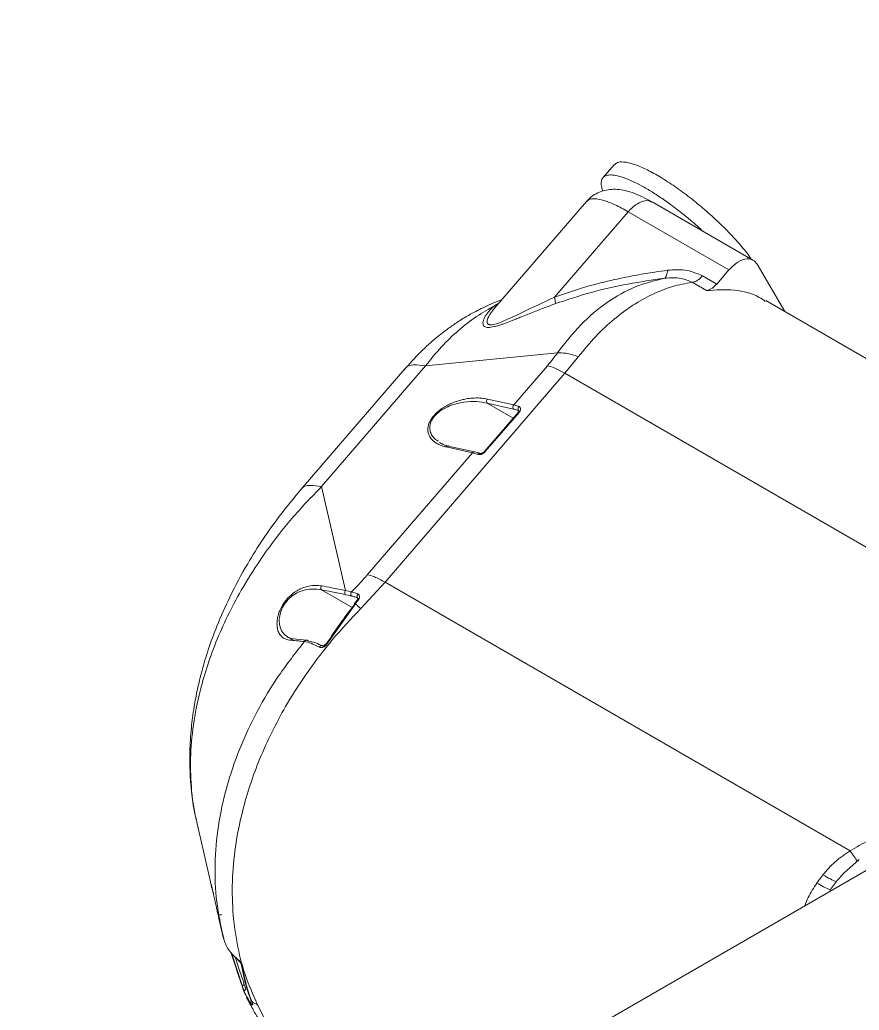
# Model space of a CAD drawing. Header units: millimetres. Extents: x 169 to 14583, y -399 to 10804.
# Drawn here: x 12678.2 to 12819.5, y 7828.9 to 7995.6 of the extents above; entities that cross this region are included whole.
import ezdxf

# ---------------------------------------------------------------- set-up
doc = ezdxf.new("R2010")
doc.units = ezdxf.units.MM
doc.header["$LTSCALE"] = 35

msp = doc.modelspace()

# ---------------------------------------------------------------- linework, layer by layer
at = {"color": 7, "linetype": 'Continuous', "lineweight": 18}
for p, q in [((13737.38, 8381.604), (12380.16, 7598.098)), ((12778.261, 7971.18), (12776.368, 7968.983)), ((12773.592, 7964.994), (12758.122, 7947.035)), ((12801.605, 7955.115), (12784.635, 7964.912)), ((12768.211, 7948.87), (12780.612, 7963.266)), ((12797.582, 7953.469), (12780.612, 7963.266)), ((12795.531, 7951.088), (12797.582, 7953.469)), ((12806.988, 7946.46), (12802.332, 7954.409)), ((12791.418, 7951.384), (12793.821, 7949.997)), ((12793.127, 7952.475), (12795.531, 7951.088)), ((12758.828, 7947.855), (12758.189, 7947.483)), ((12879.427, 7904.642), (12803.785, 7948.309)), ((12758.189, 7947.483), (12758.715, 7947.724)), ((12768.697, 7939.49), (12746.476, 7937.309)), ((12769.964, 7936.067), (12772.265, 7938.89)), ((12743.021, 7936.833), (12725.545, 7916.545)), ((12729, 7917.021), (12746.476, 7937.309)), ((12767.017, 7937.346), (12761.337, 7930.752)), ((12739.672, 7900.901), (12769.964, 7936.067)), ((12850.791, 7889.406), (12769.964, 7936.067)), ((12761.337, 7930.752), (12756.904, 7931.73)), ((12761.328, 7930.05), (12756.895, 7931.027)), ((12756.895, 7931.027), (12761.248, 7928.515)), ((12762.218, 7930.482), (12761.337, 7930.752)), ((12762.165, 7929.793), (12762.221, 7929.698)), ((12762.093, 7929.495), (12756.413, 7922.902)), ((12756.56, 7922.883), (12762.24, 7929.476)), ((12748.868, 7924.442), (12749.011, 7924.328)), ((12749.962, 7923.671), (12754.395, 7922.694)), ((12754.764, 7922.853), (12750.331, 7923.83)), ((12754.395, 7922.694), (12736.725, 7902.18)), ((12754.395, 7922.694), (12755.276, 7922.423)), ((12733.023, 7899.509), (12729, 7917.021)), ((12734.133, 7896.639), (12728.979, 7899.614)), ((12734.038, 7899.285), (12733.023, 7899.509)), ((12735.573, 7896.458), (12739.672, 7900.901)), ((12817.999, 7855.684), (12739.672, 7900.901)), ((12735.099, 7898.932), (12734.038, 7899.285)), ((12734.99, 7897.901), (12734.525, 7897.315)), ((12735.048, 7898.257), (12735.127, 7898.122)), ((12729.882, 7890.46), (12734.683, 7897.282)), ((12723.25, 7891.685), (12723.31, 7891.629)), ((12723.31, 7891.629), (12724.007, 7891.394)), ((12726.468, 7891.139), (12724.198, 7891.358)), ((12708.005, 7860.553), (12707.897, 7860.933)), ((12707.961, 7860.541), (12710.447, 7849.719)), ((12816.913, 7851.948), (12819.521, 7854.23)), ((12814.814, 7849.364), (12815.653, 7850.47)), ((12814.581, 7848.884), (12814.814, 7849.364)), ((12711.888, 7843.446), (12712.19, 7842.133)), ((12712.246, 7842.024), (12712.555, 7840.959)), ((12713.796, 7838.55), (12715.657, 7832.869)), ((12715.658, 7832.874), (12715.939, 7832.064)), ((12715.682, 7832.737), (12715.963, 7831.927)), ((12715.963, 7831.927), (12716.274, 7831.369)), ((12716.958, 7830.063), (12715.963, 7831.927)), ((12716.444, 7831.063), (12716.606, 7830.772)), ((12716.606, 7830.772), (12717.028, 7830.013)), ((12717.161, 7830.405), (12717.254, 7830.172)), ((12717.254, 7830.168), (12717.259, 7830.172))]:
    msp.add_line(p, q, dxfattribs=at)
at = {"color": 7, "linetype": 'Continuous', "lineweight": 18, "flags": 128}
for points in [[(12734.03, 7898.583), (12733.461, 7898.708), (12733.014, 7898.807)], [(12715.979, 7833.208), (12716.136, 7832.755), (12716.26, 7832.398)]]:
    msp.add_lwpolyline(points, dxfattribs=at)
at = {"color": 7, "linetype": 'Continuous', "lineweight": 18}
for points, knots in [([(12778.307, 7971.14), (12778.448, 7971.289), (12778.776, 7971.638), (12779.844, 7971.691), (12781.384, 7971.354), (12783.282, 7970.604), (12785.467, 7969.457), (12787.855, 7967.964), (12790.364, 7966.169), (12792.888, 7964.163), (12795.319, 7962.016), (12797.587, 7959.802), (12799.551, 7957.627), (12800.847, 7956.072), (12801.326, 7955.341), (12801.394, 7955.237)], [0, 0, 0, 0, 0.0624135, 0.1459114, 0.2302652, 0.3145923, 0.3981183, 0.4816162, 0.56597, 0.6502971, 0.7338231, 0.8173231, 0.9016551, 0.9859892, 1, 1, 1, 1]), ([(12793.22, 7959.956), (12792.895, 7960.259), (12791.97, 7961.119), (12790.352, 7962.48), (12788.424, 7963.998), (12786.499, 7965.387), (12784.628, 7966.612), (12782.857, 7967.645), (12781.221, 7968.466), (12779.756, 7969.055), (12778.499, 7969.397), (12777.479, 7969.485), (12776.717, 7969.318), (12776.226, 7968.901), (12776.037, 7968.231), (12776.078, 7967.509), (12776.29, 7966.943), (12776.363, 7966.749)], [0, 0, 0, 0, 0.0385452, 0.1094906, 0.1804216, 0.2517373, 0.3230635, 0.3940127, 0.4649614, 0.536287, 0.6076132, 0.6785624, 0.7495111, 0.8208367, 0.8921633, 0.9631134, 1, 1, 1, 1]), ([(12784.706, 7964.873), (12784.427, 7965.031), (12783.575, 7965.51), (12782.152, 7966.186), (12780.597, 7966.735), (12779.16, 7967.017), (12777.89, 7967.066), (12776.659, 7966.896), (12775.477, 7966.478), (12774.416, 7965.851), (12773.866, 7965.265), (12773.609, 7964.991)], [0, 0, 0, 0, 0.0756368, 0.2306999, 0.3988882, 0.5211349, 0.6265727, 0.7254491, 0.8214087, 0.916326, 1, 1, 1, 1]), ([(12780.612, 7963.266), (12779.861, 7963.676), (12778.359, 7964.496), (12776.464, 7965.219), (12774.965, 7965.502), (12773.999, 7965.414), (12773.745, 7965.064), (12773.655, 7964.94)], [0, 0, 0, 0, 0.219863, 0.4397261, 0.6595891, 0.8794522, 1, 1, 1, 1]), ([(12780.612, 7963.266), (12781.021, 7963.681), (12781.839, 7964.512), (12783.15, 7965.092), (12784.126, 7965.206), (12784.503, 7964.92), (12784.596, 7964.848)], [0, 0, 0, 0, 0.3002486, 0.6004972, 0.9007459, 1, 1, 1, 1]), ([(12797.582, 7953.469), (12798.075, 7953.955), (12799.062, 7954.928), (12800.526, 7955.402), (12801.67, 7955.223), (12802.112, 7954.681), (12802.332, 7954.409)], [0, 0, 0, 0, 0.279619, 0.5592379, 0.779619, 1, 1, 1, 1]), ([(12787.244, 7953.409), (12786.527, 7953.311), (12784.792, 7953.074), (12781.806, 7952.565), (12777.982, 7951.791), (12773.349, 7950.658), (12770.013, 7949.497), (12768.211, 7948.87)], [0, 0, 0, 0, 0.112816, 0.2728688, 0.4686204, 0.7129517, 1, 1, 1, 1]), ([(12786.715, 7952.075), (12786.786, 7952.113), (12786.93, 7952.19), (12787.135, 7952.597), (12787.203, 7953.103), (12787.244, 7953.409)], [0, 0, 0, 0, 0.2773698, 0.5620284, 1, 1, 1, 1]), ([(12793.127, 7952.475), (12792.291, 7952.843), (12790.535, 7953.616), (12788.376, 7953.48), (12787.244, 7953.409)], [0, 0, 0, 0, 0.4757989, 1, 1, 1, 1]), ([(12768.362, 7947.79), (12770.382, 7948.459), (12774.43, 7949.8), (12780.584, 7951.166), (12784.669, 7951.772), (12786.715, 7952.075)], [0, 0, 0, 0, 0.3319371, 0.6653906, 1, 1, 1, 1]), ([(12768.697, 7939.49), (12769.972, 7941.134), (12772.52, 7944.419), (12777.012, 7948.115), (12781.785, 7950.853), (12785.073, 7951.668), (12786.715, 7952.075)], [0, 0, 0, 0, 0.25054709, 0.50075042, 0.75059294, 1, 1, 1, 1]), ([(12772.265, 7938.89), (12773.215, 7940.051), (12775.102, 7942.359), (12778.2, 7945.228), (12781.404, 7947.608), (12784.703, 7949.445), (12788.071, 7950.783), (12790.297, 7951.183), (12791.418, 7951.384)], [0, 0, 0, 0, 0.1686421, 0.3352897, 0.4998986, 0.6642925, 0.8309915, 1, 1, 1, 1]), ([(12786.715, 7952.075), (12787.694, 7952.144), (12789.431, 7952.267), (12790.815, 7951.652), (12791.418, 7951.384)], [0, 0, 0, 0, 0.5638649, 1, 1, 1, 1]), ([(12791.418, 7951.384), (12791.556, 7951.414), (12791.835, 7951.474), (12792.28, 7951.71), (12792.722, 7952.038), (12792.993, 7952.33), (12793.127, 7952.475)], [0, 0, 0, 0, 0.2456449, 0.4977835, 0.7510666, 1, 1, 1, 1]), ([(12793.821, 7949.997), (12794.147, 7950.093), (12794.73, 7950.265), (12795.286, 7950.836), (12795.531, 7951.088)], [0, 0, 0, 0, 0.5591474, 1, 1, 1, 1]), ([(12793.821, 7949.997), (12795.403, 7950.087), (12798.579, 7950.269), (12801.875, 7949.473), (12803.373, 7948.408), (12803.703, 7948.174)], [0, 0, 0, 0, 0.4360589, 0.8758984, 1, 1, 1, 1]), ([(12759.313, 7948.417), (12759.21, 7948.383), (12758.144, 7948.022), (12756.267, 7947.186), (12753.888, 7945.945), (12751.959, 7944.753), (12750.151, 7943.505), (12748.078, 7941.89), (12745.508, 7939.596), (12743.78, 7937.67), (12742.836, 7936.617)], [0, 0, 0, 0, 0.0161956, 0.1676405, 0.3032532, 0.4100981, 0.4998531, 0.6298206, 0.7976658, 1, 1, 1, 1]), ([(12768.211, 7948.87), (12766.336, 7947.997), (12763.539, 7946.695), (12760.407, 7945.176), (12758.746, 7944.486), (12757.832, 7944.222), (12757.375, 7944.213), (12757.203, 7944.258), (12757.088, 7944.309), (12756.97, 7944.392), (12756.895, 7944.523), (12756.838, 7944.816), (12756.918, 7945.128), (12757.042, 7945.42), (12757.082, 7945.509), (12757.193, 7945.736), (12757.404, 7946.112), (12757.666, 7946.447), (12757.795, 7946.612)], [0, 0, 0, 0, 0.3147168, 0.4693532, 0.5447983, 0.6178432, 0.653757, 0.6715426, 0.6822313, 0.7050576, 0.7369921, 0.7567875, 0.8457041, 0.8565719, 0.8650973, 0.8784949, 0.9400353, 1, 1, 1, 1]), ([(12768.362, 7947.79), (12768.368, 7947.921), (12768.378, 7948.154), (12768.262, 7948.652), (12768.211, 7948.87)], [0, 0, 0, 0, 0.56, 1, 1, 1, 1]), ([(12746.476, 7937.31), (12747.358, 7938.403), (12749.112, 7940.577), (12752.016, 7943.335), (12755.034, 7945.702), (12757.142, 7946.892), (12758.189, 7947.483)], [0, 0, 0, 0, 0.2542289, 0.5057772, 0.7544476, 1, 1, 1, 1]), ([(12758.189, 7947.483), (12758.012, 7947.333), (12757.659, 7947.033), (12757.197, 7946.549), (12756.795, 7946.048), (12756.468, 7945.534), (12756.233, 7945.017), (12756.146, 7944.577), (12756.185, 7944.205), (12756.343, 7943.94), (12756.66, 7943.806), (12757.175, 7943.758), (12757.777, 7943.843), (12758.435, 7944.015), (12758.866, 7944.143), (12759.386, 7944.315), (12760.131, 7944.582), (12760.91, 7944.88), (12761.738, 7945.207), (12762.53, 7945.523), (12763.794, 7946.031), (12765.293, 7946.626), (12766.927, 7947.255), (12767.89, 7947.614), (12768.362, 7947.79)], [0, 0, 0, 0, 0.0555299, 0.1110463, 0.1665875, 0.222213, 0.2780191, 0.3341586, 0.372184, 0.4184187, 0.4543209, 0.4796017, 0.543281, 0.5615627, 0.5829521, 0.6080596, 0.6368414, 0.6875546, 0.714093, 0.7477621, 0.7923672, 0.8795728, 0.9408879, 1, 1, 1, 1]), ([(12757.795, 7946.612), (12757.87, 7946.72), (12757.968, 7946.862), (12758.094, 7947), (12758.125, 7947.033)], [0, 0, 0, 0, 0.7554745, 1, 1, 1, 1]), ([(12772.265, 7938.89), (12771.523, 7939.112), (12770.198, 7939.508), (12769.155, 7939.496), (12768.697, 7939.49)], [0, 0, 0, 0, 0.56, 1, 1, 1, 1]), ([(12767.017, 7937.346), (12767.351, 7937.744), (12767.949, 7938.457), (12768.467, 7939.173), (12768.697, 7939.49)], [0, 0, 0, 0, 0.55785232, 1, 1, 1, 1]), ([(12746.476, 7937.31), (12745.78, 7937.405), (12744.388, 7937.595), (12743.318, 7937.323), (12743.111, 7936.859), (12743.078, 7936.785)], [0, 0, 0, 0, 0.4570883, 0.9141765, 1, 1, 1, 1]), ([(12769.964, 7936.067), (12769.336, 7936.406), (12768.214, 7937.013), (12767.383, 7937.244), (12767.017, 7937.346)], [0, 0, 0, 0, 0.5597053, 1, 1, 1, 1]), ([(12756.904, 7931.73), (12756.745, 7931.762), (12756.338, 7931.845), (12755.53, 7931.92), (12754.515, 7931.914), (12753.49, 7931.79), (12752.619, 7931.609), (12751.87, 7931.399), (12751.136, 7931.133), (12750.512, 7930.86), (12750.009, 7930.6), (12749.509, 7930.311), (12748.938, 7929.926), (12748.343, 7929.426), (12747.861, 7928.929), (12747.479, 7928.421), (12747.156, 7927.864), (12746.972, 7927.349), (12746.873, 7926.814), (12746.88, 7926.291), (12747.002, 7925.793), (12747.202, 7925.379), (12747.463, 7925.006), (12747.811, 7924.652), (12748.273, 7924.314), (12748.813, 7924.03), (12749.381, 7923.812), (12749.782, 7923.715), (12749.962, 7923.671)], [0, 0, 0, 0, 0.0356711, 0.091121, 0.1664009, 0.2296407, 0.271073, 0.3099183, 0.3470757, 0.3807012, 0.3993886, 0.4169562, 0.4493413, 0.4764761, 0.5000056, 0.5235189, 0.5494349, 0.582453, 0.6069815, 0.6466704, 0.6901847, 0.7267117, 0.7617871, 0.8077242, 0.8556221, 0.9078277, 0.9584765, 1, 1, 1, 1]), ([(12756.895, 7931.027), (12756.305, 7931.145), (12755.126, 7931.379), (12753.366, 7931.307), (12751.819, 7931.011), (12750.581, 7930.619), (12749.466, 7930.076), (12748.588, 7929.443), (12747.997, 7928.868), (12747.563, 7928.253), (12747.228, 7927.478), (12747.169, 7926.658), (12747.404, 7925.885), (12747.841, 7925.174), (12748.325, 7924.845), (12748.595, 7924.66)], [0, 0, 0, 0, 0.1530695, 0.3057277, 0.3817791, 0.45732, 0.5317376, 0.5684493, 0.6047433, 0.641032, 0.6777378, 0.7521407, 0.8276783, 0.9037298, 1, 1, 1, 1]), ([(12756.904, 7931.73), (12756.864, 7931.67), (12756.783, 7931.55), (12756.761, 7931.339), (12756.8, 7931.156), (12756.864, 7931.07), (12756.895, 7931.027)], [0, 0, 0, 0, 0.27961901, 0.55923824, 0.77961912, 1, 1, 1, 1]), ([(12762.165, 7929.793), (12761.999, 7929.853), (12761.701, 7929.96), (12761.442, 7930.022), (12761.328, 7930.05)], [0, 0, 0, 0, 0.55989511, 1, 1, 1, 1]), ([(12762.24, 7929.476), (12762.203, 7929.491), (12762.134, 7929.518), (12762.108, 7929.5), (12762.096, 7929.492)], [0, 0, 0, 0, 0.5425106, 1, 1, 1, 1]), ([(12762.24, 7929.744), (12762.238, 7929.738), (12762.235, 7929.728), (12762.188, 7929.623), (12762.128, 7929.541), (12762.097, 7929.499)], [0, 0, 0, 0, 0.4574536, 0.7208679, 1, 1, 1, 1]), ([(12762.239, 7929.746), (12762.238, 7929.749), (12762.231, 7929.785), (12762.197, 7929.79), (12762.165, 7929.793)], [0, 0, 0, 0, 0.0806212, 1, 1, 1, 1]), ([(12762.24, 7929.476), (12762.284, 7929.532), (12762.363, 7929.634), (12762.461, 7929.837), (12762.513, 7930.083), (12762.453, 7930.294), (12762.342, 7930.423), (12762.258, 7930.464), (12762.218, 7930.482)], [0, 0, 0, 0, 0.1356104, 0.2472924, 0.4694748, 0.7157986, 0.8662871, 1, 1, 1, 1]), ([(12750.333, 7923.83), (12750.09, 7923.894), (12749.603, 7924.022), (12749.189, 7924.233), (12748.982, 7924.338)], [0, 0, 0, 0, 0.50076325, 1, 1, 1, 1]), ([(12749.011, 7924.328), (12749.02, 7924.321), (12749.276, 7924.113), (12749.645, 7924.019), (12750.002, 7923.929)], [0, 0, 0, 0, 0.03376063, 1, 1, 1, 1]), ([(12749.962, 7923.671), (12750.012, 7923.716), (12750.116, 7923.81), (12750.283, 7923.848), (12750.373, 7923.818), (12750.399, 7923.809)], [0, 0, 0, 0, 0.3944867, 0.8209497, 1, 1, 1, 1]), ([(12754.808, 7922.836), (12754.775, 7922.845), (12754.687, 7922.867), (12754.532, 7922.82), (12754.441, 7922.736), (12754.395, 7922.694)], [0, 0, 0, 0, 0.2290713, 0.6145357, 1, 1, 1, 1]), ([(12755.716, 7922.568), (12755.536, 7922.633), (12755.219, 7922.747), (12754.933, 7922.816), (12754.81, 7922.846)], [0, 0, 0, 0, 0.5670894, 1, 1, 1, 1]), ([(12755.276, 7922.423), (12755.37, 7922.402), (12755.507, 7922.37), (12755.747, 7922.4), (12755.973, 7922.462), (12756.207, 7922.577), (12756.416, 7922.73), (12756.512, 7922.832), (12756.56, 7922.883)], [0, 0, 0, 0, 0.2647673, 0.3895795, 0.5303494, 0.7400773, 0.8702787, 1, 1, 1, 1]), ([(12756.422, 7922.91), (12756.39, 7922.876), (12756.327, 7922.808), (12756.215, 7922.722), (12756.098, 7922.653), (12755.983, 7922.603), (12755.877, 7922.573), (12755.752, 7922.556), (12755.694, 7922.573), (12755.656, 7922.584)], [0, 0, 0, 0, 0.1269872, 0.2534106, 0.3794466, 0.5051842, 0.6305348, 0.7552386, 1, 1, 1, 1]), ([(12756.56, 7922.883), (12756.523, 7922.897), (12756.453, 7922.925), (12756.429, 7922.906), (12756.417, 7922.898)], [0, 0, 0, 0, 0.5438696, 1, 1, 1, 1]), ([(12755.276, 7922.423), (12755.321, 7922.466), (12755.411, 7922.551), (12755.552, 7922.599), (12755.628, 7922.581), (12755.653, 7922.575)], [0, 0, 0, 0, 0.4, 0.8, 1, 1, 1, 1]), ([(12725.547, 7916.547), (12724.378, 7915.142), (12722.126, 7912.433), (12719.133, 7908.21), (12716.225, 7903.594), (12713.606, 7898.724), (12711.442, 7893.847), (12709.926, 7889.708), (12708.851, 7886.14), (12708.074, 7882.949), (12707.462, 7879.731), (12706.998, 7876.22), (12706.749, 7872.221), (12706.814, 7868.464), (12707.123, 7865.175), (12707.484, 7862.792), (12707.77, 7861.43), (12707.875, 7860.93)], [0, 0, 0, 0, 0.08997151, 0.17343262, 0.25024189, 0.35252254, 0.43870958, 0.5082106, 0.56765377, 0.62197986, 0.67110986, 0.73107151, 0.79842378, 0.87496635, 0.92869653, 0.97377843, 1, 1, 1, 1]), ([(12707.897, 7860.933), (12707.864, 7861.048), (12707.371, 7862.77), (12706.995, 7866.451), (12706.839, 7871.895), (12707.413, 7877.564), (12708.505, 7882.801), (12709.952, 7887.578), (12711.612, 7891.913), (12713.651, 7896.297), (12716.286, 7901.083), (12719.683, 7906.26), (12723.971, 7911.8), (12727.293, 7915.249), (12729, 7917.021)], [0, 0, 0, 0, 0.0069095, 0.1027728, 0.2003157, 0.2969624, 0.3925047, 0.4633994, 0.5361095, 0.6105437, 0.6866179, 0.7850378, 0.8895537, 1, 1, 1, 1]), ([(12729, 7917.021), (12728.32, 7917.116), (12726.936, 7917.307), (12725.855, 7917.048), (12725.644, 7916.574), (12725.609, 7916.496)], [0, 0, 0, 0, 0.4462066, 0.9081107, 1, 1, 1, 1]), ([(12736.725, 7902.18), (12736.242, 7901.632), (12735.381, 7900.653), (12734.449, 7899.703), (12734.038, 7899.285)], [0, 0, 0, 0, 0.5597784, 1, 1, 1, 1]), ([(12739.672, 7900.901), (12739.043, 7901.241), (12737.921, 7901.847), (12737.09, 7902.078), (12736.725, 7902.18)], [0, 0, 0, 0, 0.5601463, 1, 1, 1, 1]), ([(12728.961, 7900.294), (12728.288, 7900.345), (12727.279, 7900.42), (12725.914, 7900.003), (12725.193, 7899.666), (12724.745, 7899.415), (12724.22, 7899.063), (12723.646, 7898.589), (12723.108, 7898.021), (12722.752, 7897.554), (12722.496, 7897.178), (12722.275, 7896.808), (12722.08, 7896.422), (12721.878, 7895.954), (12721.644, 7895.286), (12721.518, 7894.63), (12721.477, 7894.082), (12721.479, 7893.697), (12721.515, 7893.325), (12721.586, 7892.959), (12721.7, 7892.602), (12721.861, 7892.262), (12722.163, 7891.817), (12722.633, 7891.43), (12723.24, 7891.19), (12723.645, 7891.143), (12723.811, 7891.124)], [0, 0, 0, 0, 0.16269656, 0.2441713, 0.27140947, 0.29869525, 0.32604285, 0.36472611, 0.39854419, 0.4208909, 0.43318109, 0.45175375, 0.47166274, 0.48639199, 0.5177595, 0.56974633, 0.59576952, 0.62180043, 0.64949972, 0.6800969, 0.71359298, 0.74999059, 0.78929368, 0.8806276, 0.95086776, 1, 1, 1, 1]), ([(12728.979, 7899.614), (12728.464, 7899.693), (12727.437, 7899.85), (12725.913, 7899.593), (12724.588, 7899.005), (12723.708, 7898.374), (12723.045, 7897.666), (12722.611, 7897.053), (12722.279, 7896.412), (12721.981, 7895.588), (12721.835, 7894.674), (12721.906, 7893.486), (12722.332, 7892.394), (12722.951, 7891.916), (12723.25, 7891.685)], [0, 0, 0, 0, 0.1466183, 0.2922216, 0.3643227, 0.43516, 0.4701765, 0.5049668, 0.5398529, 0.5750627, 0.6462448, 0.7183959, 0.8636991, 1, 1, 1, 1]), ([(12728.961, 7900.294), (12728.926, 7900.236), (12728.853, 7900.115), (12728.841, 7899.909), (12728.887, 7899.734), (12728.949, 7899.653), (12728.979, 7899.614)], [0, 0, 0, 0, 0.2735635, 0.5653915, 0.7910605, 1, 1, 1, 1]), ([(12733.023, 7899.509), (12732.251, 7899.67), (12730.874, 7899.957), (12729.545, 7900.191), (12728.961, 7900.294)], [0, 0, 0, 0, 0.5599979, 1, 1, 1, 1]), ([(12733.014, 7898.807), (12732.248, 7898.971), (12730.88, 7899.265), (12729.56, 7899.507), (12728.979, 7899.614)], [0, 0, 0, 0, 0.5602368, 1, 1, 1, 1]), ([(12733.014, 7898.807), (12732.976, 7898.861), (12732.897, 7898.973), (12732.879, 7899.185), (12732.926, 7899.374), (12732.991, 7899.465), (12733.023, 7899.509)], [0, 0, 0, 0, 0.2702613, 0.5624294, 0.7897365, 1, 1, 1, 1]), ([(12734.038, 7899.285), (12733.999, 7899.227), (12733.917, 7899.107), (12733.894, 7898.893), (12733.936, 7898.709), (12733.999, 7898.624), (12734.03, 7898.583)], [0, 0, 0, 0, 0.27026133, 0.56242939, 0.78973642, 1, 1, 1, 1]), ([(12735.048, 7898.257), (12734.844, 7898.335), (12734.478, 7898.473), (12734.167, 7898.549), (12734.03, 7898.583)], [0, 0, 0, 0, 0.55955744, 1, 1, 1, 1]), ([(12734.683, 7897.282), (12734.769, 7897.392), (12734.921, 7897.587), (12735.075, 7897.782), (12735.143, 7897.868)], [0, 0, 0, 0, 0.56004374, 1, 1, 1, 1]), ([(12735.048, 7898.257), (12735.018, 7898.308), (12734.956, 7898.413), (12734.953, 7898.614), (12735.005, 7898.797), (12735.069, 7898.888), (12735.099, 7898.932)], [0, 0, 0, 0, 0.2693798, 0.5607258, 0.7882802, 1, 1, 1, 1]), ([(12735.146, 7898.162), (12735.136, 7898.145), (12735.122, 7898.118), (12735.067, 7898.01), (12735.015, 7897.936), (12734.989, 7897.898)], [0, 0, 0, 0, 0.4785694, 0.7320136, 1, 1, 1, 1]), ([(12735.143, 7897.868), (12735.105, 7897.885), (12735.031, 7897.918), (12735.006, 7897.905), (12734.994, 7897.899)], [0, 0, 0, 0, 0.518667, 1, 1, 1, 1]), ([(12735.144, 7898.165), (12735.139, 7898.181), (12735.121, 7898.232), (12735.077, 7898.247), (12735.048, 7898.257)], [0, 0, 0, 0, 0.3258513, 1, 1, 1, 1]), ([(12735.143, 7897.868), (12735.184, 7897.925), (12735.263, 7898.036), (12735.357, 7898.252), (12735.402, 7898.513), (12735.316, 7898.778), (12735.174, 7898.879), (12735.099, 7898.932)], [0, 0, 0, 0, 0.1332046, 0.2576053, 0.4787672, 0.7240548, 1, 1, 1, 1]), ([(12718.202, 7829.798), (12717.461, 7831.465), (12716.002, 7834.751), (12714.666, 7840.067), (12713.95, 7845.563), (12713.896, 7851.251), (12714.497, 7857.101), (12715.633, 7862.495), (12717.113, 7867.388), (12718.79, 7871.788), (12720.826, 7876.19), (12723.421, 7880.94), (12726.714, 7886.019), (12730.815, 7891.397), (12733.964, 7894.746), (12735.573, 7896.458)], [0, 0, 0, 0, 0.085861, 0.16929, 0.2502679, 0.3329208, 0.4152029, 0.4971027, 0.5577941, 0.6194449, 0.6820532, 0.7456177, 0.8265986, 0.9113855, 1, 1, 1, 1]), ([(12729.767, 7890.478), (12730.628, 7891.779), (12732.161, 7894.093), (12733.833, 7896.261), (12734.565, 7897.211)], [0, 0, 0, 0, 0.5620497, 1, 1, 1, 1]), ([(12734.683, 7897.282), (12734.645, 7897.299), (12734.566, 7897.334), (12734.518, 7897.324), (12734.519, 7897.28), (12734.55, 7897.233), (12734.565, 7897.211)], [0, 0, 0, 0, 0.27704043, 0.56799321, 0.79186151, 1, 1, 1, 1]), ([(12735.573, 7896.458), (12735.4, 7896.621), (12735.089, 7896.911), (12734.807, 7897.169), (12734.683, 7897.282)], [0, 0, 0, 0, 0.5592937, 1, 1, 1, 1]), ([(12724.197, 7891.358), (12724.037, 7891.38), (12723.719, 7891.425), (12723.454, 7891.556), (12723.322, 7891.621)], [0, 0, 0, 0, 0.5008976, 1, 1, 1, 1]), ([(12723.811, 7891.124), (12723.84, 7891.164), (12723.901, 7891.25), (12724.036, 7891.332), (12724.172, 7891.37), (12724.254, 7891.347), (12724.285, 7891.339)], [0, 0, 0, 0, 0.2556507, 0.5361728, 0.8281568, 1, 1, 1, 1]), ([(12712.453, 7841.049), (12712.024, 7843.058), (12711.165, 7847.075), (12710.933, 7853.426), (12711.484, 7859.897), (12712.884, 7866.417), (12715.08, 7872.882), (12718.047, 7879.184), (12721.676, 7885.269), (12724.616, 7889.038), (12726.085, 7890.921)], [0, 0, 0, 0, 0.1251804, 0.2503402, 0.3754697, 0.5005526, 0.6255696, 0.7504991, 0.8753179, 1, 1, 1, 1]), ([(12723.811, 7891.124), (12724.23, 7891.092), (12724.978, 7891.034), (12725.747, 7890.956), (12726.085, 7890.921)], [0, 0, 0, 0, 0.56000153, 1, 1, 1, 1]), ([(12726.085, 7890.921), (12726.115, 7890.96), (12726.177, 7891.042), (12726.312, 7891.12), (12726.471, 7891.15), (12726.638, 7891.116), (12726.727, 7891.041), (12726.769, 7891.006)], [0, 0, 0, 0, 0.1761787, 0.3680679, 0.5666456, 0.7938934, 1, 1, 1, 1]), ([(12726.085, 7890.921), (12726.436, 7890.849), (12727.137, 7890.704), (12728.121, 7890.219), (12728.613, 7889.977)], [0, 0, 0, 0, 0.4999104, 1, 1, 1, 1]), ([(12726.769, 7891.006), (12727.154, 7890.931), (12727.837, 7890.797), (12728.785, 7890.342), (12729.199, 7890.143)], [0, 0, 0, 0, 0.5634778, 1, 1, 1, 1]), ([(12728.613, 7889.977), (12728.663, 7889.956), (12728.767, 7889.911), (12728.992, 7889.889), (12729.282, 7889.942), (12729.556, 7890.098), (12729.755, 7890.28), (12729.838, 7890.398), (12729.882, 7890.46)], [0, 0, 0, 0, 0.1318491, 0.2729867, 0.5070628, 0.7356503, 0.862431, 1, 1, 1, 1]), ([(12728.613, 7889.977), (12728.643, 7890.02), (12728.705, 7890.109), (12728.829, 7890.205), (12728.973, 7890.26), (12729.058, 7890.237), (12729.103, 7890.225)], [0, 0, 0, 0, 0.2186309, 0.4598542, 0.7115708, 1, 1, 1, 1]), ([(12729.699, 7890.544), (12729.651, 7890.478), (12729.556, 7890.351), (12729.387, 7890.237), (12729.225, 7890.187), (12729.142, 7890.213), (12729.102, 7890.226)], [0, 0, 0, 0, 0.2702761, 0.5259701, 0.7686865, 1, 1, 1, 1]), ([(12729.199, 7890.143), (12729.244, 7890.132), (12729.337, 7890.109), (12729.503, 7890.17), (12729.658, 7890.292), (12729.73, 7890.416), (12729.767, 7890.478)], [0, 0, 0, 0, 0.2421011, 0.4900932, 0.7437428, 1, 1, 1, 1]), ([(12729.709, 7890.537), (12729.708, 7890.541), (12729.708, 7890.55), (12729.775, 7890.519), (12729.847, 7890.479), (12729.882, 7890.46)], [0, 0, 0, 0, 0.30800121, 0.66695984, 1, 1, 1, 1]), ([(12832.963, 7859.495), (12832.64, 7859.554), (12831.006, 7859.85), (12828.057, 7859.564), (12824.391, 7858.749), (12821.065, 7857.495), (12819.021, 7856.288), (12817.999, 7855.684)], [0, 0, 0, 0, 0.0682989, 0.3456464, 0.5637577, 0.7818988, 1, 1, 1, 1]), ([(12817.999, 7855.684), (12817.115, 7855.105), (12815.382, 7853.969), (12814.061, 7852.406), (12813.413, 7851.641)], [0, 0, 0, 0, 0.5101645, 1, 1, 1, 1]), ([(12819.217, 7853.964), (12819.209, 7853.975), (12818.949, 7854.31), (12818.466, 7855.009), (12817.999, 7855.684)], [0, 0, 0, 0, 0.0339232, 1, 1, 1, 1]), ([(12813.413, 7851.641), (12813.222, 7851.388), (12812.88, 7850.936), (12812.543, 7850.479), (12812.395, 7850.277)], [0, 0, 0, 0, 0.559999, 1, 1, 1, 1]), ([(12815.678, 7850.499), (12815.355, 7850.639), (12814.688, 7850.926), (12813.847, 7851.397), (12813.413, 7851.641)], [0, 0, 0, 0, 0.4836886, 1, 1, 1, 1]), ([(12815.653, 7850.47), (12815.888, 7850.746), (12816.309, 7851.238), (12816.728, 7851.731), (12816.913, 7851.948)], [0, 0, 0, 0, 0.5602023, 1, 1, 1, 1]), ([(12710.36, 7850.172), (12710.359, 7850.169), (12710.357, 7850.164), (12710.361, 7850.133), (12710.37, 7850.074), (12710.395, 7849.949), (12710.449, 7849.708), (12710.511, 7849.445), (12710.612, 7849.038), (12710.734, 7848.566), (12710.82, 7848.25), (12710.847, 7848.152)], [0, 0, 0, 0, 0.124128, 0.1670448, 0.1971319, 0.4159756, 0.5098243, 0.5930424, 0.7661622, 0.9276625, 1, 1, 1, 1]), ([(12711.506, 7845.139), (12711.456, 7845.368), (12711.344, 7845.878), (12711.174, 7846.66), (12710.989, 7847.508), (12710.803, 7848.353), (12710.637, 7849.093), (12710.516, 7849.602), (12710.44, 7849.912), (12710.424, 7849.963), (12710.421, 7849.971)], [0, 0, 0, 0, 0.0999374, 0.2217738, 0.3650369, 0.5301484, 0.7052954, 0.8540114, 0.976299, 1, 1, 1, 1]), ([(12812.395, 7850.277), (12811.864, 7849.476), (12811.053, 7848.25), (12810.532, 7846.907), (12810.352, 7846.442)], [0, 0, 0, 0, 0.6541642, 1, 1, 1, 1]), ([(12814.697, 7849.124), (12814.606, 7849.153), (12814.072, 7849.324), (12813.155, 7849.845), (12812.395, 7850.277)], [0, 0, 0, 0, 0.1702915, 1, 1, 1, 1]), ([(12712.453, 7841.049), (12712.271, 7841.811), (12711.946, 7843.17), (12711.641, 7844.537), (12711.506, 7845.139)], [0, 0, 0, 0, 0.5599982, 1, 1, 1, 1]), ([(12711.506, 7845.139), (12711.517, 7845.109), (12711.54, 7845.046), (12711.638, 7844.973), (12711.786, 7844.926), (12711.971, 7844.921), (12712.096, 7844.955), (12712.155, 7844.972)], [0, 0, 0, 0, 0.1740216, 0.3653185, 0.5645973, 0.7931987, 1, 1, 1, 1]), ([(12714.809, 7837.483), (12714.255, 7837.976), (12713.146, 7838.962), (12712.684, 7840.353), (12712.453, 7841.049)], [0, 0, 0, 0, 0.5001363, 1, 1, 1, 1]), ([(12713.742, 7838.606), (12714.02, 7837.724), (12714.641, 7835.757), (12715.312, 7833.811), (12715.682, 7832.737)], [0, 0, 0, 0, 0.4481385, 1, 1, 1, 1]), ([(12714.42, 7837.892), (12714.575, 7837.403), (12715.072, 7835.832), (12715.609, 7834.278), (12715.979, 7833.208)], [0, 0, 0, 0, 0.3114191, 1, 1, 1, 1]), ([(12715.641, 7836.25), (12715.628, 7836.309), (12715.603, 7836.423), (12715.509, 7836.65), (12715.348, 7836.929), (12715.137, 7837.181), (12714.953, 7837.367), (12714.857, 7837.444), (12714.809, 7837.483)], [0, 0, 0, 0, 0.14271311, 0.27310868, 0.49702514, 0.73211196, 0.86523385, 1, 1, 1, 1]), ([(12714.809, 7837.483), (12714.817, 7837.446), (12714.831, 7837.384), (12714.874, 7837.354), (12714.891, 7837.343)], [0, 0, 0, 0, 0.612758, 1, 1, 1, 1]), ([(12714.88, 7837.341), (12714.954, 7837.28), (12715.099, 7837.16), (12715.295, 7836.916), (12715.442, 7836.661), (12715.481, 7836.509), (12715.5, 7836.434)], [0, 0, 0, 0, 0.2616373, 0.5123593, 0.7569784, 1, 1, 1, 1]), ([(12715.641, 7836.25), (12715.598, 7836.284), (12715.509, 7836.354), (12715.48, 7836.484), (12715.517, 7836.562), (12715.53, 7836.589)], [0, 0, 0, 0, 0.3771744, 0.7845314, 1, 1, 1, 1]), ([(12715.491, 7836.491), (12715.699, 7835.42), (12716.115, 7833.277), (12716.804, 7831.376), (12717.149, 7830.426)], [0, 0, 0, 0, 0.499877, 1, 1, 1, 1]), ([(12717.228, 7830.308), (12716.897, 7831.239), (12716.234, 7833.099), (12715.839, 7835.2), (12715.641, 7836.25)], [0, 0, 0, 0, 0.5000709, 1, 1, 1, 1]), ([(12715.979, 7833.208), (12715.915, 7833.174), (12715.787, 7833.105), (12715.679, 7832.967), (12715.643, 7832.838), (12715.669, 7832.771), (12715.682, 7832.737)], [0, 0, 0, 0, 0.27961913, 0.55923826, 0.77961907, 1, 1, 1, 1]), ([(12715.963, 7831.927), (12715.948, 7831.971), (12715.919, 7832.058), (12715.989, 7832.201), (12716.108, 7832.32), (12716.209, 7832.372), (12716.26, 7832.398)], [0, 0, 0, 0, 0.279619, 0.5592382, 0.7796191, 1, 1, 1, 1]), ([(12716.365, 7831.02), (12716.761, 7830.267), (12717.662, 7828.559), (12718.465, 7827.163), (12718.915, 7826.382)], [0, 0, 0, 0, 0.4404582, 1, 1, 1, 1]), ([(12717.028, 7830.013), (12717.017, 7830.058), (12716.994, 7830.149), (12717.045, 7830.302), (12717.114, 7830.388), (12717.139, 7830.419)], [0, 0, 0, 0, 0.3756554, 0.7762739, 1, 1, 1, 1]), ([(12717.028, 7830.013), (12717.096, 7829.936), (12717.231, 7829.785), (12717.361, 7829.727), (12717.4, 7829.77), (12717.399, 7829.837), (12717.39, 7829.895), (12717.362, 7829.97), (12717.346, 7830.012)], [0, 0, 0, 0, 0.2652003, 0.5192929, 0.7528542, 0.766134, 0.8705214, 1, 1, 1, 1]), ([(12717.228, 7830.308), (12717.192, 7830.344), (12717.146, 7830.388), (12717.143, 7830.449), (12717.143, 7830.461)], [0, 0, 0, 0, 0.7988526, 1, 1, 1, 1]), ([(12718.202, 7829.798), (12718.007, 7829.881), (12717.658, 7830.03), (12717.36, 7830.223), (12717.228, 7830.308)], [0, 0, 0, 0, 0.5578298, 1, 1, 1, 1]), ([(12717.346, 7830.012), (12717.324, 7830.067), (12717.284, 7830.165), (12717.246, 7830.265), (12717.228, 7830.308)], [0, 0, 0, 0, 0.5599726, 1, 1, 1, 1]), ([(12717.346, 7830.012), (12717.31, 7830.048), (12717.263, 7830.096), (12717.262, 7830.161), (12717.262, 7830.176)], [0, 0, 0, 0, 0.7680499, 1, 1, 1, 1]), ([(12721.244, 7824.092), (12720.762, 7824.935), (12719.786, 7826.646), (12718.735, 7828.738), (12718.202, 7829.798)], [0, 0, 0, 0, 0.4932664, 1, 1, 1, 1])]:
    msp.add_open_spline(points, degree=3, knots=knots, dxfattribs=at)
for points in [[(12761.337, 7930.752), (12761.3, 7930.699), (12761.227, 7930.593), (12761.194, 7930.394), (12761.222, 7930.199), (12761.293, 7930.099), (12761.328, 7930.05)], [(12762.165, 7929.793), (12762.136, 7929.841), (12762.076, 7929.937), (12762.062, 7930.128), (12762.106, 7930.324), (12762.181, 7930.43), (12762.218, 7930.482)]]:
    msp.add_open_spline(points, degree=3, dxfattribs=at)

doc.saveas('drawing.dxf')
